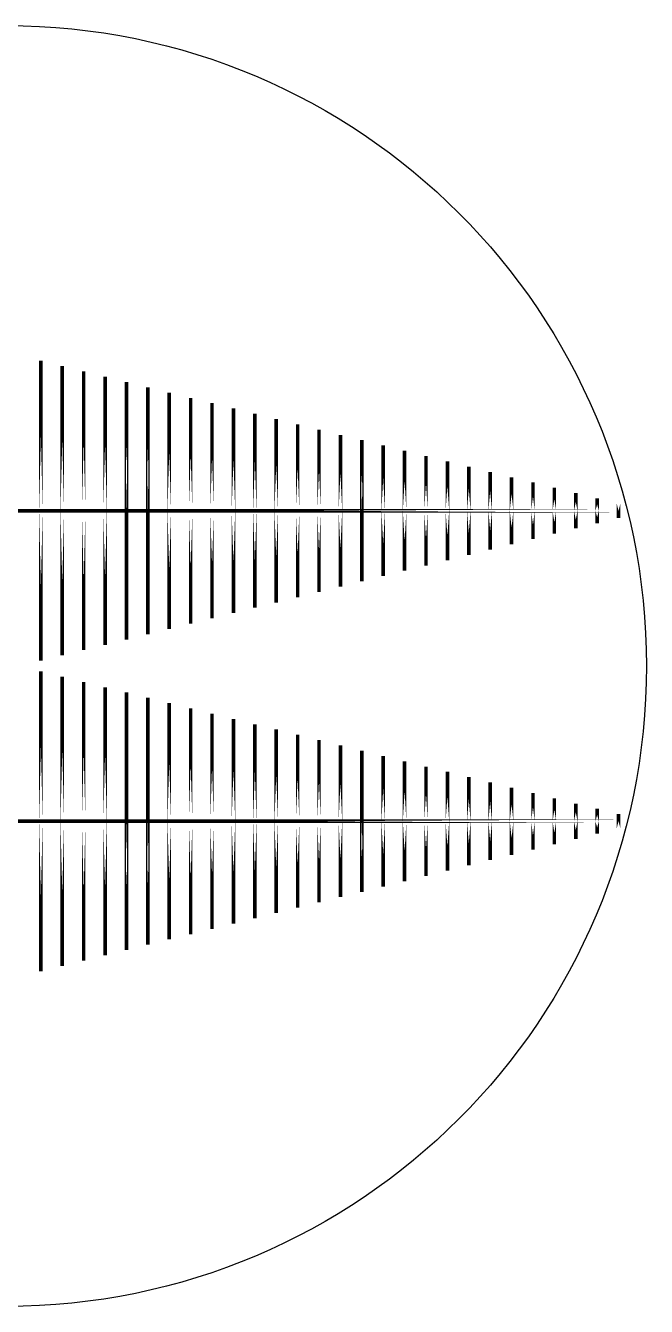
# Model space of a CAD drawing. Header units: millimetres. Extents: x 2983 to 5576, y 648 to 2489.
# Drawn here: x 4706 to 5576, y 695 to 2489 of the extents above; entities that cross this region are included whole.
import ezdxf

# ---------------------------------------------------------------- set-up
doc = ezdxf.new("R2010")
doc.units = ezdxf.units.MM

msp = doc.modelspace()

# ---------------------------------------------------------------- linework, layer by layer
at = {"const_width": 5}
for points in [[(4727.332, 1809.332), (4727.332, 2019.435)], [(4757.332, 1809.332), (4757.332, 2012.024)], [(4787.332, 1809.332), (4787.332, 2004.613)], [(4817.332, 1809.332), (4817.332, 1997.201)], [(4847.332, 1809.332), (4847.332, 1989.79)], [(4847.332, 1989.79), (4847.332, 1628.874)], [(4877.332, 1809.332), (4877.332, 1982.379)], [(4877.332, 1982.379), (4877.332, 1636.286)], [(4907.332, 1809.332), (4907.332, 1974.968)], [(4937.332, 1809.332), (4937.332, 1967.557)], [(4967.332, 1809.332), (4967.332, 1960.145)], [(4997.332, 1809.332), (4997.332, 1952.734)], [(5027.332, 1809.332), (5027.332, 1945.323)], [(5057.332, 1809.332), (5057.332, 1937.912)], [(5087.332, 1809.332), (5087.332, 1930.501)], [(5117.332, 1809.332), (5117.332, 1923.089)], [(5147.332, 1809.332), (5147.332, 1915.678)], [(5177.332, 1809.332), (5177.332, 1908.267)], [(5177.332, 1908.267), (5177.332, 1710.398)], [(5207.332, 1809.332), (5207.332, 1900.856)], [(5237.332, 1809.332), (5237.332, 1893.444)], [(5267.332, 1809.332), (5267.332, 1886.033)], [(5297.332, 1809.332), (5297.332, 1878.622)], [(5327.332, 1809.332), (5327.332, 1871.211)], [(5357.332, 1809.332), (5357.332, 1863.8)], [(5387.332, 1809.332), (5387.332, 1856.388)], [(5417.332, 1809.332), (5417.332, 1848.977)], [(5447.332, 1809.332), (5447.332, 1841.566)], [(5477.332, 1809.332), (5477.332, 1834.155)], [(5507.332, 1809.332), (5507.332, 1826.744)], [(5537.332, 1819.332), (5537.332, 1799.332)], [(5537.332, 1809.332), (4680.105, 1809.332)], [(4727.332, 1809.332), (4727.332, 1599.23)], [(4757.332, 1809.332), (4757.332, 1606.641)], [(4787.332, 1809.332), (4787.332, 1614.052)], [(4817.332, 1809.332), (4817.332, 1621.463)], [(4907.332, 1809.332), (4907.332, 1643.697)], [(4937.332, 1809.332), (4937.332, 1651.108)], [(4967.332, 1809.332), (4967.332, 1658.519)], [(4997.332, 1809.332), (4997.332, 1665.931)], [(5027.332, 1809.332), (5027.332, 1673.342)], [(5057.332, 1809.332), (5057.332, 1680.753)], [(5087.332, 1809.332), (5087.332, 1688.164)], [(5117.332, 1809.332), (5117.332, 1695.575)], [(5147.332, 1809.332), (5147.332, 1702.987)], [(5207.332, 1809.332), (5207.332, 1717.809)], [(5237.332, 1809.332), (5237.332, 1725.22)], [(5267.332, 1809.332), (5267.332, 1732.631)], [(5297.332, 1809.332), (5297.332, 1740.043)], [(5327.332, 1809.332), (5327.332, 1747.454)], [(5357.332, 1809.332), (5357.332, 1754.865)], [(5387.332, 1809.332), (5387.332, 1762.276)], [(5417.332, 1809.332), (5417.332, 1769.688)], [(5447.332, 1809.332), (5447.332, 1777.099)], [(5477.332, 1809.332), (5477.332, 1784.51)], [(5507.332, 1809.332), (5507.332, 1791.921)], [(4727.332, 1374.304), (4727.332, 1584.407)], [(4757.332, 1374.304), (4757.332, 1576.996)], [(4787.332, 1374.304), (4787.332, 1569.585)], [(4817.332, 1374.304), (4817.332, 1562.174)], [(4847.332, 1193.847), (4847.332, 1554.762)], [(4877.332, 1201.258), (4877.332, 1547.351)], [(4907.332, 1374.304), (4907.332, 1539.94)], [(4937.332, 1374.304), (4937.332, 1532.529)], [(4967.332, 1374.304), (4967.332, 1525.118)], [(4997.332, 1374.304), (4997.332, 1517.706)], [(5027.332, 1374.304), (5027.332, 1510.295)], [(5057.332, 1374.304), (5057.332, 1502.884)], [(5087.332, 1374.304), (5087.332, 1495.473)], [(5117.332, 1374.304), (5117.332, 1488.061)], [(5147.332, 1374.304), (5147.332, 1480.65)], [(5177.332, 1275.37), (5177.332, 1473.239)], [(5207.332, 1374.304), (5207.332, 1465.828)], [(5237.332, 1374.304), (5237.332, 1458.417)], [(5267.332, 1374.304), (5267.332, 1451.005)], [(5297.332, 1374.304), (5297.332, 1443.594)], [(5327.332, 1374.304), (5327.332, 1436.183)], [(5357.332, 1374.304), (5357.332, 1428.772)], [(5387.332, 1374.304), (5387.332, 1421.361)], [(5417.332, 1374.304), (5417.332, 1413.949)], [(5447.332, 1374.304), (5447.332, 1406.538)], [(5477.332, 1374.304), (5477.332, 1399.127)], [(5507.332, 1374.304), (5507.332, 1391.716)], [(5537.332, 1364.304), (5537.332, 1384.304)], [(5537.332, 1374.304), (4680.105, 1374.304)], [(4727.332, 1374.304), (4727.332, 1164.202)], [(4757.332, 1374.304), (4757.332, 1171.613)], [(4787.332, 1374.304), (4787.332, 1179.024)], [(4817.332, 1374.304), (4817.332, 1186.435)], [(4847.332, 1374.304), (4847.332, 1193.847)], [(4877.332, 1374.304), (4877.332, 1201.258)], [(4907.332, 1374.304), (4907.332, 1208.669)], [(4937.332, 1374.304), (4937.332, 1216.08)], [(4967.332, 1374.304), (4967.332, 1223.491)], [(4997.332, 1374.304), (4997.332, 1230.903)], [(5027.332, 1374.304), (5027.332, 1238.314)], [(5057.332, 1374.304), (5057.332, 1245.725)], [(5087.332, 1374.304), (5087.332, 1253.136)], [(5117.332, 1374.304), (5117.332, 1260.548)], [(5147.332, 1374.304), (5147.332, 1267.959)], [(5177.332, 1374.304), (5177.332, 1275.37)], [(5207.332, 1374.304), (5207.332, 1282.781)], [(5237.332, 1374.304), (5237.332, 1290.192)], [(5267.332, 1374.304), (5267.332, 1297.604)], [(5297.332, 1374.304), (5297.332, 1305.015)], [(5327.332, 1374.304), (5327.332, 1312.426)], [(5357.332, 1374.304), (5357.332, 1319.837)], [(5387.332, 1374.304), (5387.332, 1327.248)], [(5417.332, 1374.304), (5417.332, 1334.66)], [(5447.332, 1374.304), (5447.332, 1342.071)], [(5477.332, 1374.304), (5477.332, 1349.482)], [(5507.332, 1374.304), (5507.332, 1356.893)]]:
    msp.add_lwpolyline(points, close=True, dxfattribs=at)
msp.add_circle((4679.12, 1591.834), 897.259)

doc.saveas('drawing.dxf')
